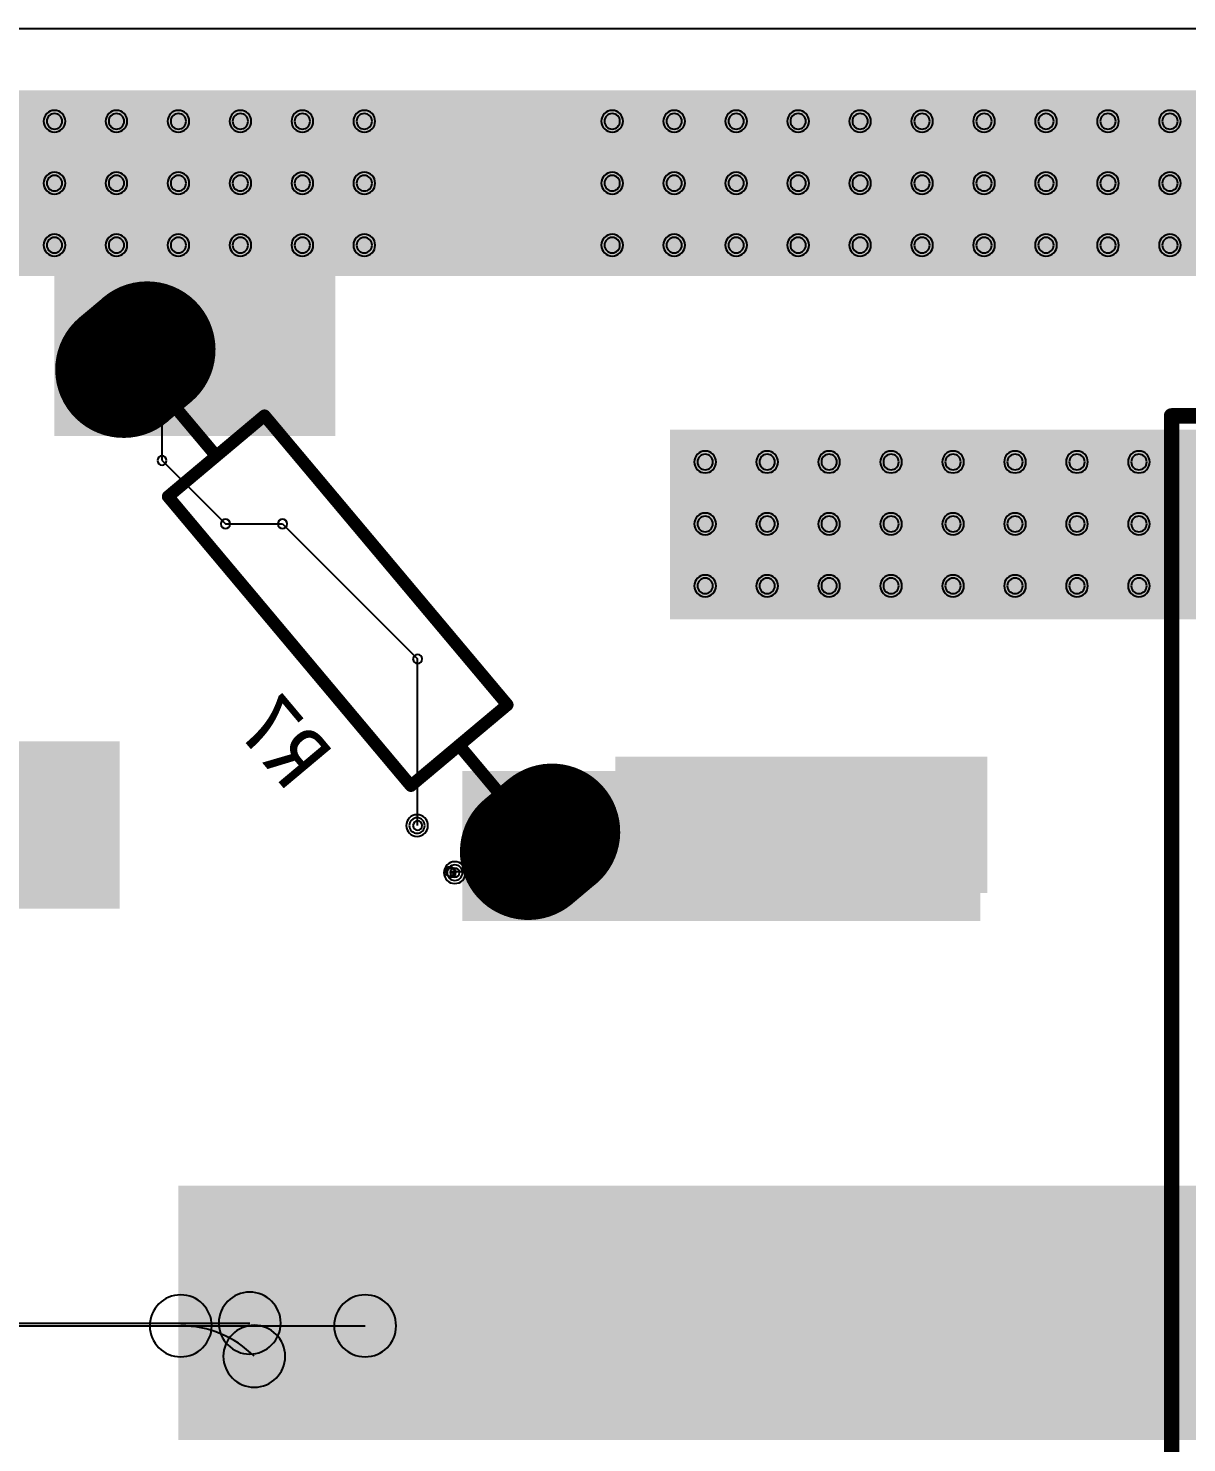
# Model space of a CAD drawing. Header units: inches. Extents: x 32166 to 66782, y 2386 to 7162.
# Drawn here: x 32995.5 to 33079.6, y 2990.8 to 3093.6 of the extents above; entities that cross this region are included whole.
import ezdxf

# ---------------------------------------------------------------- set-up
doc = ezdxf.new("R2010")
doc.units = ezdxf.units.IN
doc.header["$LTSCALE"] = 0.64311
doc.header["$MEASUREMENT"] = 0
for name, color, linetype in [('BOTTOMLAYER', 5, 'CONTINUOUS'), ('BOTTOMOVERLAY', 54, 'CONTINUOUS'), ('BOTTOMPASTE', 16, 'CONTINUOUS'), ('BOTTOMSOLDER', 6, 'CONTINUOUS'), ('KEEPOUTLAYER', 6, 'CONTINUOUS'), ('MULTILAYER', 9, 'CONTINUOUS')]:
    doc.layers.add(name, color=color, linetype=linetype)
doc.styles.get("Standard").update_dxf_attribs({"font": 'txt', "width": 0.8})

msp = doc.modelspace()

# ---------------------------------------------------------------- linework, layer by layer
at = {"layer": 'BOTTOMLAYER'}
for p, q in [((33005.17, 3062.16), (33005.17, 3066.82)), ((33005.17, 3062.16), (33009.78, 3057.55)), ((33009.78, 3057.55), (33013.92, 3057.55)), ((33013.92, 3057.55), (33023.73, 3047.74)), ((33023.73, 3035.64), (33023.73, 3047.74)), ((33030.47, 3032.31), (33032.62, 3034.46)), ((33026.07, 3032.31), (33030.47, 3032.31)), ((33026.07, 3032.31), (33026.16, 3032.22)), ((33026.16, 3032.22), (33026.43, 3032.22)), ((32919.71, 2999.3), (33019.92, 2999.3))]:
    msp.add_line(p, q, dxfattribs=at)
for points, const_width in [([(33004.1, 3070.21), (33002.37, 3068.76)], 9), ([(33004.66, 3066.39), (33005.69, 3067.26)], 2.25), ([(33033.48, 3035.19), (33031.76, 3033.74)], 9)]:
    msp.add_lwpolyline(points, dxfattribs=dict(at, const_width=const_width))
for points, const_width in [([(33002.65, 3071.93, 1), (33005.54, 3068.49, 1)], 4.5), ([(33000.93, 3070.49, 1), (33003.82, 3067.04, 1)], 4.5), ([(33005.33, 3067.69, 1), (33006.05, 3066.83, 1)], 1.12), ([(33004.29, 3066.82, 1), (33005.02, 3065.96, 1)], 1.12), ([(33032.04, 3036.91, 1), (33034.93, 3033.46, 1)], 4.5), ([(33030.31, 3035.46, 1), (33033.21, 3032.02, 1)], 4.5)]:
    msp.add_lwpolyline(points, format="xyb", close=True, dxfattribs=dict(at, const_width=const_width))
for centre, radius, start, end in [((32997.36, 3086.8), 0.562, 0, 180), ((32997.36, 3086.8), 0.562, 180, 0), ((33001.86, 3086.8), 0.562, 0, 180), ((33001.86, 3086.8), 0.562, 180, 0), ((33006.36, 3086.8), 0.562, 0, 180), ((33006.36, 3086.8), 0.562, 180, 0), ((33010.86, 3086.8), 0.562, 0, 180), ((33010.86, 3086.8), 0.562, 180, 0), ((33015.36, 3086.8), 0.562, 0, 180), ((33015.36, 3086.8), 0.562, 180, 0), ((33019.86, 3086.8), 0.562, 0, 180), ((33019.86, 3086.8), 0.562, 180, 0), ((33037.86, 3086.8), 0.562, 0, 180), ((33037.86, 3086.8), 0.562, 180, 0), ((33042.36, 3086.8), 0.562, 0, 180), ((33042.36, 3086.8), 0.562, 180, 0), ((33046.86, 3086.8), 0.562, 0, 180), ((33046.86, 3086.8), 0.562, 180, 0), ((33051.36, 3086.8), 0.562, 0, 180), ((33051.36, 3086.8), 0.562, 180, 0), ((33055.86, 3086.8), 0.562, 0, 180), ((33055.86, 3086.8), 0.562, 180, 0), ((33060.36, 3086.8), 0.562, 0, 180), ((33060.36, 3086.8), 0.562, 180, 0), ((33064.86, 3086.8), 0.562, 0, 180), ((33064.86, 3086.8), 0.562, 180, 0), ((33069.36, 3086.8), 0.562, 0, 180), ((33069.36, 3086.8), 0.562, 180, 0), ((33073.86, 3086.8), 0.562, 0, 180), ((33073.86, 3086.8), 0.562, 180, 0), ((33078.36, 3086.8), 0.562, 0, 180), ((33078.36, 3086.8), 0.562, 180, 0), ((32997.36, 3082.3), 0.562, 0, 180), ((33001.86, 3082.3), 0.562, 0, 180), ((33006.36, 3082.3), 0.562, 0, 180), ((33010.86, 3082.3), 0.562, 0, 180), ((33015.36, 3082.3), 0.562, 0, 180), ((33019.86, 3082.3), 0.562, 0, 180), ((33037.86, 3082.3), 0.562, 0, 180), ((33042.36, 3082.3), 0.562, 0, 180), ((33046.86, 3082.3), 0.562, 0, 180), ((33051.36, 3082.3), 0.562, 0, 180), ((33055.86, 3082.3), 0.562, 0, 180), ((33060.36, 3082.3), 0.562, 0, 180), ((33064.86, 3082.3), 0.562, 0, 180), ((33069.36, 3082.3), 0.562, 0, 180), ((33073.86, 3082.3), 0.562, 0, 180), ((33078.36, 3082.3), 0.562, 0, 180), ((32997.36, 3082.3), 0.562, 180, 0), ((33001.86, 3082.3), 0.562, 180, 0), ((33006.36, 3082.3), 0.562, 180, 0), ((33010.86, 3082.3), 0.562, 180, 0), ((33015.36, 3082.3), 0.562, 180, 0), ((33019.86, 3082.3), 0.562, 180, 0), ((33037.86, 3082.3), 0.562, 180, 0), ((33042.36, 3082.3), 0.562, 180, 0), ((33046.86, 3082.3), 0.562, 180, 0), ((33051.36, 3082.3), 0.562, 180, 0), ((33055.86, 3082.3), 0.562, 180, 0), ((33060.36, 3082.3), 0.562, 180, 0), ((33064.86, 3082.3), 0.562, 180, 0), ((33069.36, 3082.3), 0.562, 180, 0), ((33073.86, 3082.3), 0.562, 180, 0), ((33078.36, 3082.3), 0.562, 180, 0), ((32997.36, 3077.8), 0.562, 0, 180), ((33001.86, 3077.8), 0.562, 0, 180), ((33006.36, 3077.8), 0.562, 0, 180), ((33010.86, 3077.8), 0.562, 0, 180), ((33015.36, 3077.8), 0.562, 0, 180), ((33019.86, 3077.8), 0.562, 0, 180), ((33037.86, 3077.8), 0.562, 0, 180), ((33042.36, 3077.8), 0.562, 0, 180), ((33046.86, 3077.8), 0.562, 0, 180), ((33051.36, 3077.8), 0.562, 0, 180), ((33055.86, 3077.8), 0.562, 0, 180), ((33060.36, 3077.8), 0.562, 0, 180), ((33064.86, 3077.8), 0.562, 0, 180), ((33069.36, 3077.8), 0.562, 0, 180), ((33073.86, 3077.8), 0.562, 0, 180), ((33078.36, 3077.8), 0.562, 0, 180), ((32997.36, 3077.8), 0.562, 180, 0), ((33001.86, 3077.8), 0.562, 180, 0), ((33006.36, 3077.8), 0.562, 180, 0), ((33010.86, 3077.8), 0.562, 180, 0), ((33015.36, 3077.8), 0.562, 180, 0), ((33019.86, 3077.8), 0.562, 180, 0), ((33037.86, 3077.8), 0.562, 180, 0), ((33042.36, 3077.8), 0.562, 180, 0), ((33046.86, 3077.8), 0.562, 180, 0), ((33051.36, 3077.8), 0.562, 180, 0), ((33055.86, 3077.8), 0.562, 180, 0), ((33060.36, 3077.8), 0.562, 180, 0), ((33064.86, 3077.8), 0.562, 180, 0), ((33069.36, 3077.8), 0.562, 180, 0), ((33073.86, 3077.8), 0.562, 180, 0), ((33078.36, 3077.8), 0.562, 180, 0), ((33005.17, 3066.82), 0.337, 0, 180), ((33005.17, 3066.82), 0.337, 180, 0), ((33005.17, 3062.16), 0.337, 0, 180), ((33005.17, 3062.16), 0.337, 0, 180), ((33005.17, 3062.16), 0.337, 180, 0), ((33005.17, 3062.16), 0.337, 180, 0), ((33044.61, 3062.05), 0.562, 0, 180), ((33044.61, 3062.05), 0.562, 180, 0), ((33049.11, 3062.05), 0.562, 0, 180), ((33049.11, 3062.05), 0.562, 180, 0), ((33053.61, 3062.05), 0.562, 0, 180), ((33053.61, 3062.05), 0.562, 180, 0), ((33058.11, 3062.05), 0.562, 0, 180), ((33058.11, 3062.05), 0.562, 180, 0), ((33062.61, 3062.05), 0.562, 0, 180), ((33062.61, 3062.05), 0.562, 180, 0), ((33067.11, 3062.05), 0.562, 0, 180), ((33067.11, 3062.05), 0.562, 180, 0), ((33071.61, 3062.05), 0.562, 0, 180), ((33071.61, 3062.05), 0.562, 180, 0), ((33076.11, 3062.05), 0.562, 0, 180), ((33076.11, 3062.05), 0.562, 180, 0), ((33009.78, 3057.55), 0.337, 0, 180), ((33009.78, 3057.55), 0.337, 0, 180), ((33013.92, 3057.55), 0.337, 0, 180), ((33013.92, 3057.55), 0.337, 0, 180), ((33044.61, 3057.55), 0.562, 0, 180), ((33049.11, 3057.55), 0.562, 0, 180), ((33053.61, 3057.55), 0.562, 0, 180), ((33058.11, 3057.55), 0.562, 0, 180), ((33062.61, 3057.55), 0.562, 0, 180), ((33067.11, 3057.55), 0.562, 0, 180), ((33071.61, 3057.55), 0.562, 0, 180), ((33076.11, 3057.55), 0.562, 0, 180), ((33009.78, 3057.55), 0.337, 180, 0), ((33009.78, 3057.55), 0.337, 180, 0), ((33013.92, 3057.55), 0.337, 180, 0), ((33013.92, 3057.55), 0.337, 180, 0), ((33044.61, 3057.55), 0.562, 180, 0), ((33049.11, 3057.55), 0.562, 180, 0), ((33053.61, 3057.55), 0.562, 180, 0), ((33058.11, 3057.55), 0.562, 180, 0), ((33062.61, 3057.55), 0.562, 180, 0), ((33067.11, 3057.55), 0.562, 180, 0), ((33071.61, 3057.55), 0.562, 180, 0), ((33076.11, 3057.55), 0.562, 180, 0), ((33044.61, 3053.05), 0.562, 0, 180), ((33049.11, 3053.05), 0.562, 0, 180), ((33053.61, 3053.05), 0.562, 0, 180), ((33058.11, 3053.05), 0.562, 0, 180), ((33062.61, 3053.05), 0.562, 0, 180), ((33067.11, 3053.05), 0.562, 0, 180), ((33071.61, 3053.05), 0.562, 0, 180), ((33076.11, 3053.05), 0.562, 0, 180), ((33044.61, 3053.05), 0.562, 180, 0), ((33049.11, 3053.05), 0.562, 180, 0), ((33053.61, 3053.05), 0.562, 180, 0), ((33058.11, 3053.05), 0.562, 180, 0), ((33062.61, 3053.05), 0.562, 180, 0), ((33067.11, 3053.05), 0.562, 180, 0), ((33071.61, 3053.05), 0.562, 180, 0), ((33076.11, 3053.05), 0.562, 180, 0), ((33023.73, 3047.74), 0.337, 0, 180), ((33023.73, 3047.74), 0.337, 0, 180), ((33023.73, 3047.74), 0.337, 180, 0), ((33023.73, 3047.74), 0.337, 180, 0), ((33023.69, 3035.64), 0.562, 0, 180), ((33023.69, 3035.64), 0.562, 180, 0), ((33023.73, 3035.64), 0.337, 0, 180), ((33023.73, 3035.64), 0.337, 180, 0), ((33032.62, 3034.46), 0.337, 0, 180), ((33032.62, 3034.46), 0.337, 180, 0), ((33026.07, 3032.31), 0.337, 0, 180), ((33026.07, 3032.31), 0.337, 0, 180), ((33026.07, 3032.31), 0.337, 180, 0), ((33026.07, 3032.31), 0.337, 180, 0), ((33026.16, 3032.22), 0.337, 0, 180), ((33026.16, 3032.22), 0.337, 0, 180), ((33026.16, 3032.22), 0.337, 180, 0), ((33026.16, 3032.22), 0.337, 180, 0), ((33026.43, 3032.22), 0.562, 0, 180), ((33026.43, 3032.22), 0.562, 180, 0), ((33026.43, 3032.22), 0.337, 0, 180), ((33026.43, 3032.22), 0.337, 180, 0), ((33030.47, 3032.31), 0.337, 0, 180), ((33030.47, 3032.31), 0.337, 0, 180), ((33030.47, 3032.31), 0.337, 180, 0), ((33030.47, 3032.31), 0.337, 180, 0), ((33006.53, 2999.3), 2.25, 0, 180), ((33019.92, 2999.3), 2.25, 0, 180), ((33006.53, 2999.3), 2.25, 180, 0), ((33006.53, 2991.75), 7.55, 45, 90), ((33011.87, 2997.09), 2.25, 0, 180), ((33019.92, 2999.3), 2.25, 180, 0), ((33011.87, 2997.09), 2.25, 180, 0)]:
    msp.add_arc(centre, radius, start, end, dxfattribs=at)
for points in [[(32925.36, 3075.55), (33413.61, 3075.55), (32925.36, 3089.05), (33413.61, 3089.05)], [(32997.36, 3064.3), (33017.61, 3064.3), (32997.36, 3077.8), (33017.61, 3077.8)], [(33042.05, 3050.62), (33139.34, 3050.62), (33042.05, 3064.39), (33139.34, 3064.39)], [(33001.64, 3041.31), (32975.54, 3041.31), (33001.64, 3030.06), (32975.54, 3030.06)], [(33026.97, 3028.71), (33064.59, 3028.71), (33026.97, 3039.6), (33064.59, 3039.6)], [(33064.64, 3040.19), (33038.54, 3040.19), (33064.64, 3031.19), (33038.54, 3031.19)], [(33006.36, 2991), (33192.08, 2991), (33006.36, 3009.49), (33192.08, 3009.49)], [(33007.04, 2992.26), (33033.14, 2992.26), (33007.04, 3003.51), (33033.14, 3003.51)]]:
    msp.add_solid(points, dxfattribs=at)
at = {"layer": 'BOTTOMOVERLAY'}
for points, const_width in [([(33006.17, 3065.98), (33009.11, 3062.48)], 0.9), ([(33078.48, 2934.9), (33078.48, 3065.4)], 1.12), ([(33078.48, 3065.4), (33136.98, 3065.4)], 1.12), ([(33005.61, 3059.54), (33012.61, 3065.42)], 0.9), ([(33012.61, 3065.42), (33030.25, 3044.41)], 0.9), ([(33005.61, 3059.54), (33023.24, 3038.53)], 0.9), ([(33023.24, 3038.53), (33030.25, 3044.41)], 0.9), ([(33026.74, 3041.47), (33029.68, 3037.96)], 0.9)]:
    msp.add_lwpolyline(points, dxfattribs=dict(at, const_width=const_width))
for points, const_width in [([(33006.03, 3066.16, 1), (33006.32, 3065.81, 1)], 0.45), ([(33078.76, 3065.4, 1), (33078.2, 3065.4, 1)], 0.562), ([(33078.76, 3065.4, 1), (33078.2, 3065.4, 1)], 0.562), ([(33012.47, 3065.59, 1), (33012.76, 3065.25, 1)], 0.45), ([(33012.47, 3065.59, 1), (33012.76, 3065.25, 1)], 0.45), ([(33008.97, 3062.65, 1), (33009.26, 3062.31, 1)], 0.45), ([(33005.46, 3059.71, 1), (33005.75, 3059.37, 1)], 0.45), ([(33005.46, 3059.71, 1), (33005.75, 3059.37, 1)], 0.45), ([(33030.1, 3044.58, 1), (33030.39, 3044.23, 1)], 0.45), ([(33030.1, 3044.58, 1), (33030.39, 3044.23, 1)], 0.45), ([(33026.6, 3041.64, 1), (33026.89, 3041.29, 1)], 0.45), ([(33023.1, 3038.7, 1), (33023.39, 3038.36, 1)], 0.45), ([(33023.1, 3038.7, 1), (33023.39, 3038.36, 1)], 0.45), ([(33029.54, 3038.14, 1), (33029.83, 3037.79, 1)], 0.45)]:
    msp.add_lwpolyline(points, format="xyb", close=True, dxfattribs=dict(at, const_width=const_width))
at = {"layer": 'BOTTOMPASTE'}
for points, const_width in [([(33004.1, 3070.21), (33002.37, 3068.76)], 9), ([(33004.66, 3066.39), (33005.69, 3067.26)], 2.25)]:
    msp.add_lwpolyline(points, dxfattribs=dict(at, const_width=const_width))
for points, const_width in [([(33002.65, 3071.93, 1), (33005.54, 3068.49, 1)], 4.5), ([(33000.93, 3070.49, 1), (33003.82, 3067.04, 1)], 4.5), ([(33005.33, 3067.69, 1), (33006.05, 3066.83, 1)], 1.12), ([(33004.29, 3066.82, 1), (33005.02, 3065.96, 1)], 1.12)]:
    msp.add_lwpolyline(points, format="xyb", close=True, dxfattribs=dict(at, const_width=const_width))
at = {"layer": 'BOTTOMSOLDER'}
msp.add_line((32919.2, 2999.5), (33011.54, 2999.5), dxfattribs=at)
for points, const_width in [([(33004.1, 3070.21), (33002.37, 3068.76)], 9.91), ([(33004.66, 3066.39), (33005.69, 3067.26)], 3.16), ([(33033.48, 3035.19), (33031.76, 3033.74)], 9.91)]:
    msp.add_lwpolyline(points, dxfattribs=dict(at, const_width=const_width))
for points, const_width in [([(33002.5, 3072.11, 1), (33005.69, 3068.31, 1)], 4.96), ([(33000.78, 3070.66, 1), (33003.97, 3066.86, 1)], 4.96), ([(33004.15, 3067, 1), (33005.16, 3065.79, 1)], 1.58), ([(33005.18, 3067.86, 1), (33006.2, 3066.65, 1)], 1.58), ([(33031.89, 3037.08, 1), (33035.08, 3033.29, 1)], 4.96), ([(33030.17, 3035.64, 1), (33033.35, 3031.84, 1)], 4.96)]:
    msp.add_lwpolyline(points, format="xyb", close=True, dxfattribs=dict(at, const_width=const_width))
for centre, radius, start, end in [((32997.36, 3086.8), 0.791, 0, 180), ((33001.86, 3086.8), 0.791, 0, 180), ((33006.36, 3086.8), 0.791, 0, 180), ((33010.86, 3086.8), 0.791, 0, 180), ((33015.36, 3086.8), 0.791, 0, 180), ((33019.86, 3086.8), 0.791, 0, 180), ((33037.86, 3086.8), 0.791, 0, 180), ((33042.36, 3086.8), 0.791, 0, 180), ((33046.86, 3086.8), 0.791, 0, 180), ((33051.36, 3086.8), 0.791, 0, 180), ((33055.86, 3086.8), 0.791, 0, 180), ((33060.36, 3086.8), 0.791, 0, 180), ((33064.86, 3086.8), 0.791, 0, 180), ((33069.36, 3086.8), 0.791, 0, 180), ((33073.86, 3086.8), 0.791, 0, 180), ((33078.36, 3086.8), 0.791, 0, 180), ((32997.36, 3086.8), 0.791, 180, 0), ((33001.86, 3086.8), 0.791, 180, 0), ((33006.36, 3086.8), 0.791, 180, 0), ((33010.86, 3086.8), 0.791, 180, 0), ((33015.36, 3086.8), 0.791, 180, 0), ((33019.86, 3086.8), 0.791, 180, 0), ((33037.86, 3086.8), 0.791, 180, 0), ((33042.36, 3086.8), 0.791, 180, 0), ((33046.86, 3086.8), 0.791, 180, 0), ((33051.36, 3086.8), 0.791, 180, 0), ((33055.86, 3086.8), 0.791, 180, 0), ((33060.36, 3086.8), 0.791, 180, 0), ((33064.86, 3086.8), 0.791, 180, 0), ((33069.36, 3086.8), 0.791, 180, 0), ((33073.86, 3086.8), 0.791, 180, 0), ((33078.36, 3086.8), 0.791, 180, 0), ((32997.36, 3082.3), 0.791, 0, 180), ((33001.86, 3082.3), 0.791, 0, 180), ((33006.36, 3082.3), 0.791, 0, 180), ((33010.86, 3082.3), 0.791, 0, 180), ((33015.36, 3082.3), 0.791, 0, 180), ((33019.86, 3082.3), 0.791, 0, 180), ((33037.86, 3082.3), 0.791, 0, 180), ((33042.36, 3082.3), 0.791, 0, 180), ((33046.86, 3082.3), 0.791, 0, 180), ((33051.36, 3082.3), 0.791, 0, 180), ((33055.86, 3082.3), 0.791, 0, 180), ((33060.36, 3082.3), 0.791, 0, 180), ((33064.86, 3082.3), 0.791, 0, 180), ((33069.36, 3082.3), 0.791, 0, 180), ((33073.86, 3082.3), 0.791, 0, 180), ((33078.36, 3082.3), 0.791, 0, 180), ((32997.36, 3082.3), 0.791, 180, 0), ((33001.86, 3082.3), 0.791, 180, 0), ((33006.36, 3082.3), 0.791, 180, 0), ((33010.86, 3082.3), 0.791, 180, 0), ((33015.36, 3082.3), 0.791, 180, 0), ((33019.86, 3082.3), 0.791, 180, 0), ((33037.86, 3082.3), 0.791, 180, 0), ((33042.36, 3082.3), 0.791, 180, 0), ((33046.86, 3082.3), 0.791, 180, 0), ((33051.36, 3082.3), 0.791, 180, 0), ((33055.86, 3082.3), 0.791, 180, 0), ((33060.36, 3082.3), 0.791, 180, 0), ((33064.86, 3082.3), 0.791, 180, 0), ((33069.36, 3082.3), 0.791, 180, 0), ((33073.86, 3082.3), 0.791, 180, 0), ((33078.36, 3082.3), 0.791, 180, 0), ((32997.36, 3077.8), 0.791, 0, 180), ((33001.86, 3077.8), 0.791, 0, 180), ((33006.36, 3077.8), 0.791, 0, 180), ((33010.86, 3077.8), 0.791, 0, 180), ((33015.36, 3077.8), 0.791, 0, 180), ((33019.86, 3077.8), 0.791, 0, 180), ((33037.86, 3077.8), 0.791, 0, 180), ((33042.36, 3077.8), 0.791, 0, 180), ((33046.86, 3077.8), 0.791, 0, 180), ((33051.36, 3077.8), 0.791, 0, 180), ((33055.86, 3077.8), 0.791, 0, 180), ((33060.36, 3077.8), 0.791, 0, 180), ((33064.86, 3077.8), 0.791, 0, 180), ((33069.36, 3077.8), 0.791, 0, 180), ((33073.86, 3077.8), 0.791, 0, 180), ((33078.36, 3077.8), 0.791, 0, 180), ((32997.36, 3077.8), 0.791, 180, 0), ((33001.86, 3077.8), 0.791, 180, 0), ((33006.36, 3077.8), 0.791, 180, 0), ((33010.86, 3077.8), 0.791, 180, 0), ((33015.36, 3077.8), 0.791, 180, 0), ((33019.86, 3077.8), 0.791, 180, 0), ((33037.86, 3077.8), 0.791, 180, 0), ((33042.36, 3077.8), 0.791, 180, 0), ((33046.86, 3077.8), 0.791, 180, 0), ((33051.36, 3077.8), 0.791, 180, 0), ((33055.86, 3077.8), 0.791, 180, 0), ((33060.36, 3077.8), 0.791, 180, 0), ((33064.86, 3077.8), 0.791, 180, 0), ((33069.36, 3077.8), 0.791, 180, 0), ((33073.86, 3077.8), 0.791, 180, 0), ((33078.36, 3077.8), 0.791, 180, 0), ((33044.61, 3062.05), 0.791, 0, 180), ((33049.11, 3062.05), 0.791, 0, 180), ((33053.61, 3062.05), 0.791, 0, 180), ((33058.11, 3062.05), 0.791, 0, 180), ((33062.61, 3062.05), 0.791, 0, 180), ((33067.11, 3062.05), 0.791, 0, 180), ((33071.61, 3062.05), 0.791, 0, 180), ((33076.11, 3062.05), 0.791, 0, 180), ((33044.61, 3062.05), 0.791, 180, 0), ((33049.11, 3062.05), 0.791, 180, 0), ((33053.61, 3062.05), 0.791, 180, 0), ((33058.11, 3062.05), 0.791, 180, 0), ((33062.61, 3062.05), 0.791, 180, 0), ((33067.11, 3062.05), 0.791, 180, 0), ((33071.61, 3062.05), 0.791, 180, 0), ((33076.11, 3062.05), 0.791, 180, 0), ((33044.61, 3057.55), 0.791, 0, 180), ((33049.11, 3057.55), 0.791, 0, 180), ((33053.61, 3057.55), 0.791, 0, 180), ((33058.11, 3057.55), 0.791, 0, 180), ((33062.61, 3057.55), 0.791, 0, 180), ((33067.11, 3057.55), 0.791, 0, 180), ((33071.61, 3057.55), 0.791, 0, 180), ((33076.11, 3057.55), 0.791, 0, 180), ((33044.61, 3057.55), 0.791, 180, 0), ((33049.11, 3057.55), 0.791, 180, 0), ((33053.61, 3057.55), 0.791, 180, 0), ((33058.11, 3057.55), 0.791, 180, 0), ((33062.61, 3057.55), 0.791, 180, 0), ((33067.11, 3057.55), 0.791, 180, 0), ((33071.61, 3057.55), 0.791, 180, 0), ((33076.11, 3057.55), 0.791, 180, 0), ((33044.61, 3053.05), 0.791, 0, 180), ((33049.11, 3053.05), 0.791, 0, 180), ((33053.61, 3053.05), 0.791, 0, 180), ((33058.11, 3053.05), 0.791, 0, 180), ((33062.61, 3053.05), 0.791, 0, 180), ((33067.11, 3053.05), 0.791, 0, 180), ((33071.61, 3053.05), 0.791, 0, 180), ((33076.11, 3053.05), 0.791, 0, 180), ((33044.61, 3053.05), 0.791, 180, 0), ((33049.11, 3053.05), 0.791, 180, 0), ((33053.61, 3053.05), 0.791, 180, 0), ((33058.11, 3053.05), 0.791, 180, 0), ((33062.61, 3053.05), 0.791, 180, 0), ((33067.11, 3053.05), 0.791, 180, 0), ((33071.61, 3053.05), 0.791, 180, 0), ((33076.11, 3053.05), 0.791, 180, 0), ((33023.69, 3035.64), 0.791, 0, 180), ((33023.69, 3035.64), 0.791, 180, 0), ((33026.43, 3032.22), 0.791, 0, 180), ((33026.43, 3032.22), 0.791, 180, 0), ((33011.54, 2999.5), 2.25, 0, 180), ((33011.54, 2999.5), 2.25, 180, 0)]:
    msp.add_arc(centre, radius, start, end, dxfattribs=at)
for points in [[(32925.36, 3075.55), (33413.61, 3075.55), (32925.36, 3089.05), (33413.61, 3089.05)], [(32997.36, 3063.94), (33017.75, 3063.94), (32997.36, 3077.8), (33017.75, 3077.8)], [(33002.09, 3041.77), (32975.08, 3041.77), (33002.09, 3029.61), (32975.08, 3029.61)], [(33065.1, 3040.64), (33038.08, 3040.64), (33065.1, 3030.73), (33038.08, 3030.73)], [(33027.02, 3028.71), (33064.46, 3028.71), (33027.02, 3039.51), (33064.46, 3039.51)], [(33006.9, 2993.02), (33194.6, 2993.02), (33006.9, 3007.33), (33194.6, 3007.33)], [(33006.58, 2991.81), (33033.59, 2991.81), (33006.58, 3003.97), (33033.59, 3003.97)]]:
    msp.add_solid(points, dxfattribs=at)
at = {"layer": 'KEEPOUTLAYER'}
msp.add_line((32666.61, 3093.55), (34174.11, 3093.55), dxfattribs=at)
at = {"layer": 'MULTILAYER', "const_width": 9}
msp.add_lwpolyline([(33033.48, 3035.19), (33031.76, 3033.74)], dxfattribs=at)
at = {"layer": 'MULTILAYER', "const_width": 4.5}
for points in [[(33032.04, 3036.91, 1), (33034.93, 3033.46, 1)], [(33030.31, 3035.46, 1), (33033.21, 3032.02, 1)]]:
    msp.add_lwpolyline(points, format="xyb", close=True, dxfattribs=at)
at = {"layer": 'MULTILAYER'}
for centre, start, end in [((32997.36, 3086.8), 0, 180), ((32997.36, 3086.8), 180, 0), ((33001.86, 3086.8), 0, 180), ((33001.86, 3086.8), 180, 0), ((33006.36, 3086.8), 0, 180), ((33006.36, 3086.8), 180, 0), ((33010.86, 3086.8), 0, 180), ((33010.86, 3086.8), 180, 0), ((33015.36, 3086.8), 0, 180), ((33015.36, 3086.8), 180, 0), ((33019.86, 3086.8), 0, 180), ((33019.86, 3086.8), 180, 0), ((33037.86, 3086.8), 0, 180), ((33037.86, 3086.8), 180, 0), ((33042.36, 3086.8), 0, 180), ((33042.36, 3086.8), 180, 0), ((33046.86, 3086.8), 0, 180), ((33046.86, 3086.8), 180, 0), ((33051.36, 3086.8), 0, 180), ((33051.36, 3086.8), 180, 0), ((33055.86, 3086.8), 0, 180), ((33055.86, 3086.8), 180, 0), ((33060.36, 3086.8), 0, 180), ((33060.36, 3086.8), 180, 0), ((33064.86, 3086.8), 0, 180), ((33064.86, 3086.8), 180, 0), ((33069.36, 3086.8), 0, 180), ((33069.36, 3086.8), 180, 0), ((33073.86, 3086.8), 0, 180), ((33073.86, 3086.8), 180, 0), ((33078.36, 3086.8), 0, 180), ((33078.36, 3086.8), 180, 0), ((32997.36, 3082.3), 0, 180), ((33001.86, 3082.3), 0, 180), ((33006.36, 3082.3), 0, 180), ((33010.86, 3082.3), 0, 180), ((33015.36, 3082.3), 0, 180), ((33019.86, 3082.3), 0, 180), ((33037.86, 3082.3), 0, 180), ((33042.36, 3082.3), 0, 180), ((33046.86, 3082.3), 0, 180), ((33051.36, 3082.3), 0, 180), ((33055.86, 3082.3), 0, 180), ((33060.36, 3082.3), 0, 180), ((33064.86, 3082.3), 0, 180), ((33069.36, 3082.3), 0, 180), ((33073.86, 3082.3), 0, 180), ((33078.36, 3082.3), 0, 180), ((32997.36, 3082.3), 180, 0), ((33001.86, 3082.3), 180, 0), ((33006.36, 3082.3), 180, 0), ((33010.86, 3082.3), 180, 0), ((33015.36, 3082.3), 180, 0), ((33019.86, 3082.3), 180, 0), ((33037.86, 3082.3), 180, 0), ((33042.36, 3082.3), 180, 0), ((33046.86, 3082.3), 180, 0), ((33051.36, 3082.3), 180, 0), ((33055.86, 3082.3), 180, 0), ((33060.36, 3082.3), 180, 0), ((33064.86, 3082.3), 180, 0), ((33069.36, 3082.3), 180, 0), ((33073.86, 3082.3), 180, 0), ((33078.36, 3082.3), 180, 0), ((32997.36, 3077.8), 0, 180), ((33001.86, 3077.8), 0, 180), ((33006.36, 3077.8), 0, 180), ((33010.86, 3077.8), 0, 180), ((33015.36, 3077.8), 0, 180), ((33019.86, 3077.8), 0, 180), ((33037.86, 3077.8), 0, 180), ((33042.36, 3077.8), 0, 180), ((33046.86, 3077.8), 0, 180), ((33051.36, 3077.8), 0, 180), ((33055.86, 3077.8), 0, 180), ((33060.36, 3077.8), 0, 180), ((33064.86, 3077.8), 0, 180), ((33069.36, 3077.8), 0, 180), ((33073.86, 3077.8), 0, 180), ((33078.36, 3077.8), 0, 180), ((32997.36, 3077.8), 180, 0), ((33001.86, 3077.8), 180, 0), ((33006.36, 3077.8), 180, 0), ((33010.86, 3077.8), 180, 0), ((33015.36, 3077.8), 180, 0), ((33019.86, 3077.8), 180, 0), ((33037.86, 3077.8), 180, 0), ((33042.36, 3077.8), 180, 0), ((33046.86, 3077.8), 180, 0), ((33051.36, 3077.8), 180, 0), ((33055.86, 3077.8), 180, 0), ((33060.36, 3077.8), 180, 0), ((33064.86, 3077.8), 180, 0), ((33069.36, 3077.8), 180, 0), ((33073.86, 3077.8), 180, 0), ((33078.36, 3077.8), 180, 0), ((33044.61, 3062.05), 0, 180), ((33044.61, 3062.05), 180, 0), ((33049.11, 3062.05), 0, 180), ((33049.11, 3062.05), 180, 0), ((33053.61, 3062.05), 0, 180), ((33053.61, 3062.05), 180, 0), ((33058.11, 3062.05), 0, 180), ((33058.11, 3062.05), 180, 0), ((33062.61, 3062.05), 0, 180), ((33062.61, 3062.05), 180, 0), ((33067.11, 3062.05), 0, 180), ((33067.11, 3062.05), 180, 0), ((33071.61, 3062.05), 0, 180), ((33071.61, 3062.05), 180, 0), ((33076.11, 3062.05), 0, 180), ((33076.11, 3062.05), 180, 0), ((33044.61, 3057.55), 0, 180), ((33049.11, 3057.55), 0, 180), ((33053.61, 3057.55), 0, 180), ((33058.11, 3057.55), 0, 180), ((33062.61, 3057.55), 0, 180), ((33067.11, 3057.55), 0, 180), ((33071.61, 3057.55), 0, 180), ((33076.11, 3057.55), 0, 180), ((33044.61, 3057.55), 180, 0), ((33049.11, 3057.55), 180, 0), ((33053.61, 3057.55), 180, 0), ((33058.11, 3057.55), 180, 0), ((33062.61, 3057.55), 180, 0), ((33067.11, 3057.55), 180, 0), ((33071.61, 3057.55), 180, 0), ((33076.11, 3057.55), 180, 0), ((33044.61, 3053.05), 0, 180), ((33049.11, 3053.05), 0, 180), ((33053.61, 3053.05), 0, 180), ((33058.11, 3053.05), 0, 180), ((33062.61, 3053.05), 0, 180), ((33067.11, 3053.05), 0, 180), ((33071.61, 3053.05), 0, 180), ((33076.11, 3053.05), 0, 180), ((33044.61, 3053.05), 180, 0), ((33049.11, 3053.05), 180, 0), ((33053.61, 3053.05), 180, 0), ((33058.11, 3053.05), 180, 0), ((33062.61, 3053.05), 180, 0), ((33067.11, 3053.05), 180, 0), ((33071.61, 3053.05), 180, 0), ((33076.11, 3053.05), 180, 0), ((33023.69, 3035.64), 0, 180), ((33023.69, 3035.64), 180, 0), ((33026.43, 3032.22), 0, 180), ((33026.43, 3032.22), 180, 0)]:
    msp.add_arc(centre, 0.562, start, end, dxfattribs=at)
for points in [[(33001.64, 3041.31), (32975.54, 3041.31), (33001.64, 3030.06), (32975.54, 3030.06)], [(33064.64, 3040.19), (33038.54, 3040.19), (33064.64, 3031.19), (33038.54, 3031.19)], [(33007.04, 2992.26), (33033.14, 2992.26), (33007.04, 3003.51), (33033.14, 3003.51)]]:
    msp.add_solid(points, dxfattribs=at)

# ---------------------------------------------------------------- texts
at = {"layer": 'BOTTOMOVERLAY', "text_generation_flag": 2}
msp.add_text('R7', height=4.5, rotation=310, dxfattribs=at).set_placement((33014.28, 3038.02))

doc.saveas('drawing.dxf')
